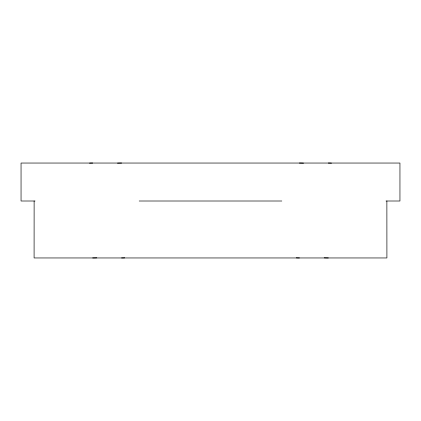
<?xml version="1.0" encoding="UTF-8"?>
<svg xmlns="http://www.w3.org/2000/svg" width="421" height="421" viewBox="0 0 421 421"><rect width="100%" height="100%" fill="white"/><g stroke="black" fill="none" stroke-linecap="round" stroke-linejoin="round"><path stroke-width="0.63" d="M35.059 201.006L21.05 201.006L21.05 163.043L399.95 163.043L399.95 201.006L386.025 201.006M139.198 201.006L281.817 201.006M386.878 201.006L386.91 257.957L34.09 257.957L34.122 201.006M89.536 163.143A20.645 2.094 5.9 0 1 92.688 163.048M96.767 257.847A20.645 2.094 -5.9 0 1 92.688 257.941M117.512 163.143A20.645 2.094 -5.9 0 1 121.59 163.048M124.742 257.847A20.645 2.094 5.9 0 1 121.59 257.941M328.312 163.048A20.645 2.094 -5.9 0 1 331.464 163.143M328.312 257.941A20.645 2.094 5.9 0 1 324.233 257.847M299.41 163.048A20.645 2.094 5.9 0 1 303.488 163.143M299.41 257.941A20.645 2.094 -5.9 0 1 296.258 257.847"/></g></svg>
